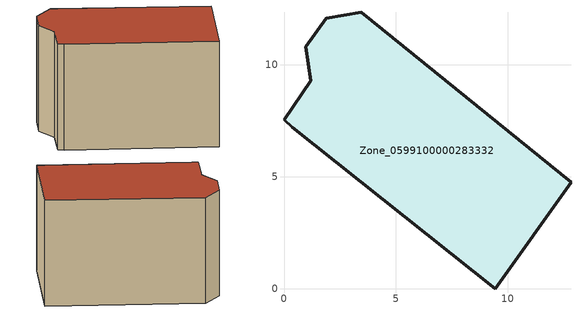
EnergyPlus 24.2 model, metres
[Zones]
Zone_0599100000283332
 floor ground (C_G): 0.97,10.81 1.89,12.08 3.45,12.35 12.83,4.76 9.45,0 0.36,7.22 0,7.54 1.2,9.29 z0
 wall outside (C_F): 0.36,7.22 9.45,0 12.83,4.76 3.45,12.35 1.89,12.08 0.97,10.81 1.2,9.29 0,7.54 0.36,7.22 z0:8.84
 roof outside (C_R): 3.45,12.35 1.89,12.08 0.97,10.81 1.2,9.29 0,7.54 0.36,7.22 9.45,0 12.83,4.76 z8.84
[BUILDING]
Pand.0599100000283332: North Axis=0; Terrain=City; Loads Convergence Tolerance Value=0.04; Temperature Convergence Tolerance Value=0.4; Solar Distribution=FullExterior; Maximum Number of Warmup Days=25; Minimum Number of Warmup Days=1
[Site:Location]
Rotterdam.The.Hague.AP_ZH_NLD Design_Conditions: Latitude=51.96; Longitude=4.45; Time Zone=1; Elevation=-4.5
[SITE:GROUNDTEMPERATURE:BUILDINGSURFACE]
18, 18, 18, 18, 18, 18, 18, 18, 18, 18, 18, 18
[MATERIAL] Thermal Absorptance=0.9; Solar Absorptance=0.7; Visible Absorptance=0.7
Name | Roughness | Thickness | Conductivity | Density | Specific Heat
G.TI.1946 | MediumSmooth | 0.15 | 1 | 540 | 1210
F.TI.1946 | Rough | 0.3 | 0.857143 | 1920 | 840
R.TI.1946 | MediumRough | 0.2 | 0.1 | 1500 | 1000
[CONSTRUCTION]
C_G: G.TI.1946
C_F: F.TI.1946
C_R: R.TI.1946
[ZONE]
Zone_0599100000283332: Type=1; Multiplier=1; Ceiling Height=Autocalculate; Volume=Autocalculate; Floor Area=autocalculate; Part of Total Floor Area=Yes
[ZONEINFILTRATION:DESIGNFLOWRATE]
Infil_Zone_0599100000283332: Zone or ZoneList or Space or SpaceList=Zone_0599100000283332; Schedule=AlwaysOn; Design Flow Rate Calculation Method=Flow/Area; Flow Rate per Floor Area=0.003; Constant Term Coefficient=1; Temperature Term Coefficient=0; Velocity Term Coefficient=0; Velocity Squared Term Coefficient=0
[HVACTEMPLATE:ZONE:IDEALLOADSAIRSYSTEM]
Zone_0599100000283332: Maximum Heating Supply Air Temperature=50; Minimum Cooling Supply Air Temperature=13; Maximum Heating Supply Air Humidity Ratio=0.0156; Minimum Cooling Supply Air Humidity Ratio=0.0077; Heating Limit=NoLimit; Cooling Limit=NoLimit; Dehumidification Control Type=ConstantSensibleHeatRatio; Cooling Sensible Heat Ratio=0.7; Dehumidification Setpoint=60; Humidification Control Type=None; Humidification Setpoint=30; Outdoor Air Method=None; Outdoor Air Flow Rate per Person=0.00944; Outdoor Air Flow Rate per Zone Floor Area=0; Outdoor Air Flow Rate per Zone=0; Demand Controlled Ventilation Type=None; Outdoor Air Economizer Type=NoEconomizer; Heat Recovery Type=None; Sensible Heat Recovery Effectiveness=0.7; Latent Heat Recovery Effectiveness=0.65
[ZONECONTROL:THERMOSTAT]
ThermostatControl_Zone_0599100000283332: Zone or ZoneList=Zone_0599100000283332; Control Type Schedule=DualSetpointControlType; Control 1=Thermostat_Zone_0599100000283332; Temperature Difference Between Cutout And Setpoint=0
[THERMOSTATSETPOINT:DUALSETPOINT]
Thermostat_Zone_0599100000283332: Heating Setpoint Temperature Schedule=HeatingSetpoint_Zone_0599100000283332; Cooling Setpoint Temperature Schedule=CoolingSetpoint_Zone_0599100000283332
[SCHEDULE:COMPACT]
HeatingSetpoint_Zone_0599100000283332: Through: 12/31, For: AllDays, Until: 24:00, 21
CoolingSetpoint_Zone_0599100000283332: Through: 12/31, For: AllDays, Until: 24:00, 24
DualSetpointControlType: Through: 12/31, For: AllDays, Until: 24:00, 4
AlwaysOn: Through: 12/31, For: AllDays, Until: 24:00, 1
